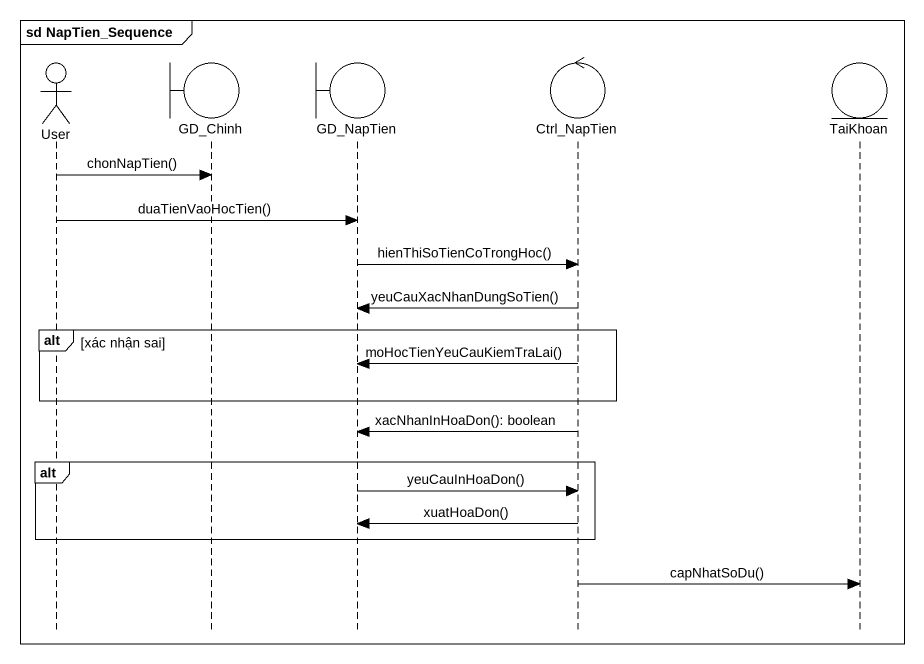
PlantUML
@startuml
mainframe sd NapTien_Sequence
hide footbox
actor User
boundary GD_Chinh
boundary GD_NapTien
control Ctrl_NapTien
entity TaiKhoan

User -> GD_Chinh : chonNapTien()
User -> GD_NapTien : duaTienVaoHocTien()
GD_NapTien -> Ctrl_NapTien : hienThiSoTienCoTrongHoc()
Ctrl_NapTien -> GD_NapTien : yeuCauXacNhanDungSoTien()
alt xác nhận sai
  Ctrl_NapTien -> GD_NapTien : moHocTienYeuCauKiemTraLai()
end
Ctrl_NapTien -> GD_NapTien : xacNhanInHoaDon(): boolean
alt
  GD_NapTien -> Ctrl_NapTien : yeuCauInHoaDon()
  Ctrl_NapTien -> GD_NapTien : xuatHoaDon()
end
Ctrl_NapTien -> TaiKhoan : capNhatSoDu()
@enduml
